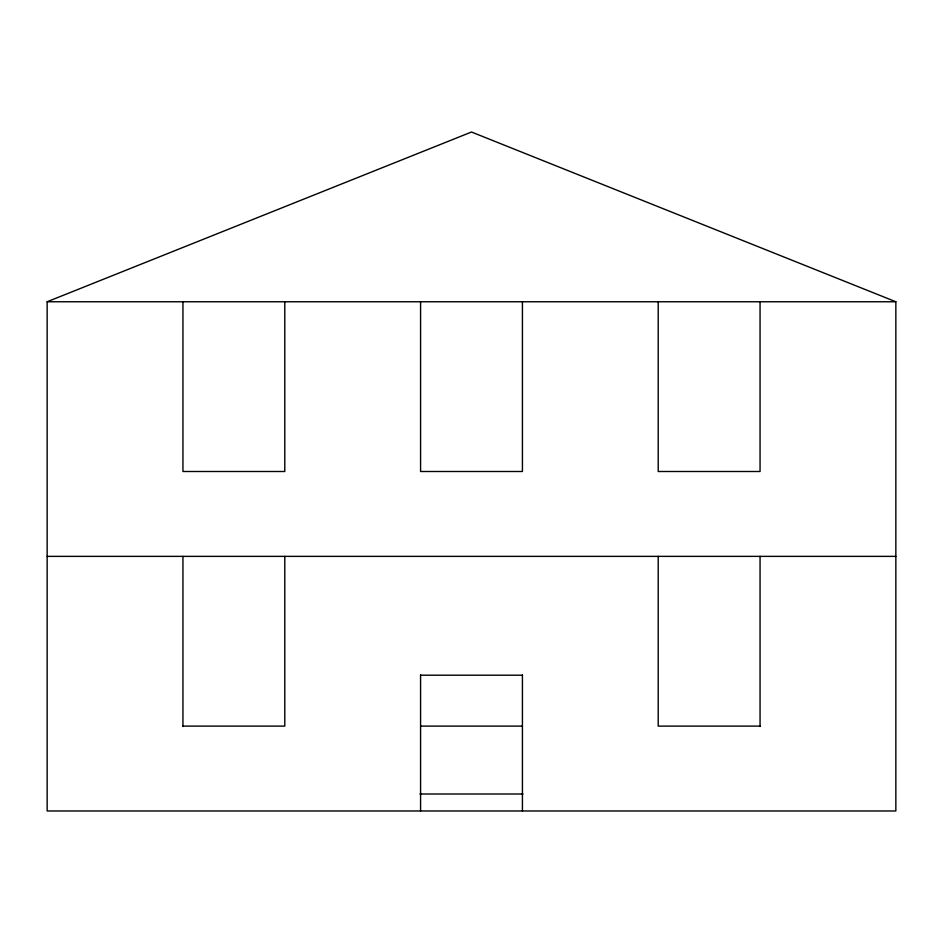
<?xml version="1.0" encoding="UTF-8"?>
<svg xmlns="http://www.w3.org/2000/svg" width="943" height="943" viewBox="0 0 943 943"><rect width="100%" height="100%" fill="white"/><g stroke="black" fill="none" stroke-linecap="round" stroke-linejoin="round"><path stroke-width="1.41" d="M47.15 301.76L471.5 132.02L895.85 301.76L895.85 810.98L47.15 810.98L47.15 301.76L895.85 301.76M47.15 556.37L895.85 556.37M420.578 675.188L522.422 675.188M182.942 726.11L284.786 726.11L284.786 556.37M420.578 726.11L522.422 726.11M760.058 726.11L658.214 726.11L658.214 556.37M419.977 794.006L523.023 794.006M760.058 301.76L760.058 471.5L658.214 471.5L658.214 301.76M760.058 556.37L760.058 726.534M522.422 301.76L522.422 471.5L420.578 471.5L420.578 301.76M522.422 674.893L522.422 810.98M420.578 674.893L420.578 810.98M284.786 301.76L284.786 471.5L182.942 471.5L182.942 301.76M182.942 556.37L182.942 726.534"/></g></svg>
